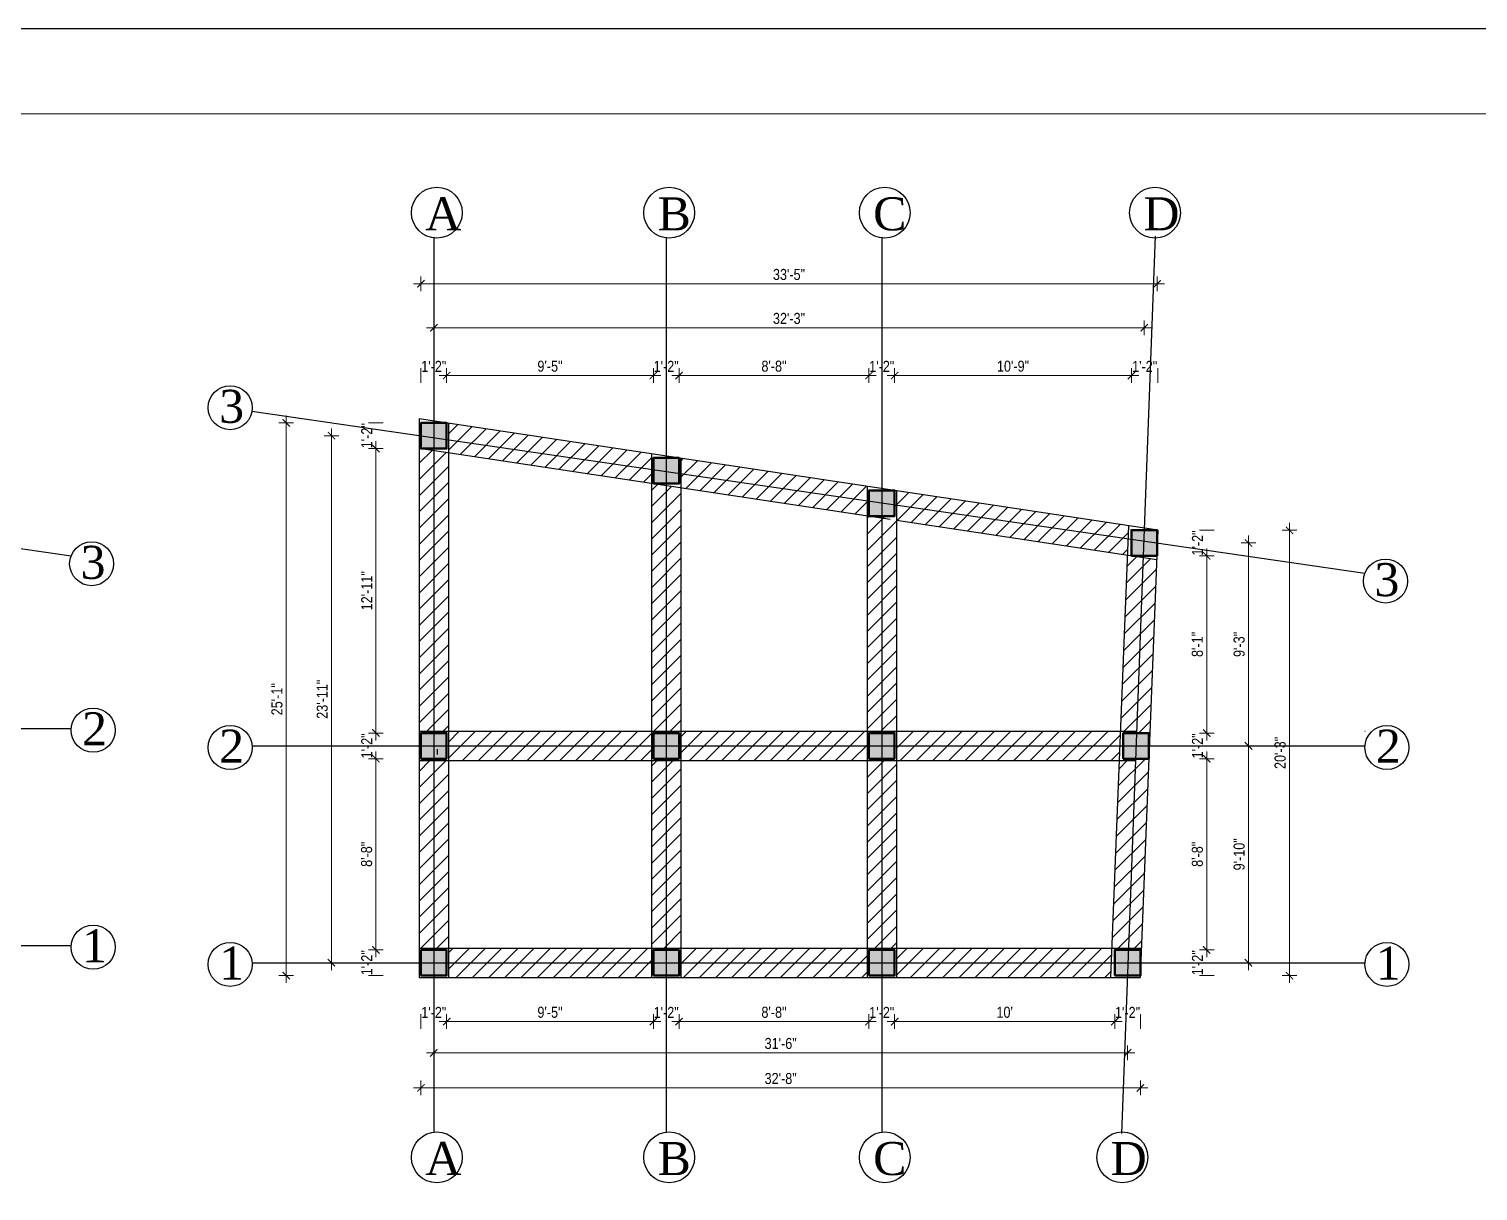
# Model space of a CAD drawing. Header units: inches. Extents: x -10117506 to -5032697, y -6529230 to -3254494.
# Drawn here: x -5041607 to -5040817, y -3260430 to -3259797 of the extents above; entities that cross this region are included whole.
import ezdxf

# ---------------------------------------------------------------- set-up
doc = ezdxf.new("R2010")
doc.units = ezdxf.units.IN
doc.header["$LTSCALE"] = 2
doc.header["$MEASUREMENT"] = 0
doc.header["$PDMODE"] = 34
doc.layers.get('0').update_dxf_attribs({"linetype": 'CONTINUOUS'})
doc.layers.get('DEFPOINTS').update_dxf_attribs({"color": 141, "linetype": 'CONTINUOUS'})
for name, color, linetype, lineweight in [('C-COLUMN', 1, 'CONTINUOUS', 50), ('DIM 1-100', 4, 'CONTINUOUS', 13), ('ELE1', 3, 'CONTINUOUS', 9), ('Toilet', 7, 'CONTINUOUS', 25)]:
    doc.layers.add(name, color=color, linetype=linetype, lineweight=lineweight)
doc.layers.add('WAll', color=20, linetype='CONTINUOUS')
doc.styles.add('ordinary', font='times.ttf')
doc.styles.get("Standard").update_dxf_attribs({"font": 'ARIALN.TTF'})
doc.dimstyles.new('1 by 96', dxfattribs={"dimtxt": 6, "dimasz": 4, "dimexe": 4, "dimexo": 4, "dimgap": 2, "dimtad": 1, "dimdec": 0, "dimzin": 0, "dimdsep": 46, "dimlunit": 4, "dimtxsty": 'Standard', "dimblk": 'ARCHTICK', "dimcen": 0, "dimdle": 4, "dimadec": 0, "dimazin": 0, "dimtfac": 1, "dimtdec": 0, "dimtix": 1, "dimtofl": 0, "dimtmove": 1, "dimatfit": 3, "dimldrblk": 'ARCHTICK', "dimfxl": 4, "dimfxlon": 1, "dimtolj": 1, "dimtzin": 0, "dimlwd": -1, "dimlwe": -1, "dimarcsym": 0})
pattern_1 = [(45, (-5189855.415, -3242819.744), (-4.41941738, 4.41941738), [])]

# ---------------------------------------------------------------- blocks, each defined once
blk = doc.blocks.new('*D519')
at = {"layer": 'DEFPOINTS', "color": 0, "transparency": 16777216}
for p in [(-5041404.53, -3260011.58), (-5041417.71, -3260025.58), (-5041404.53, -3260025.58)]:
    blk.add_point(p, dxfattribs=at)
at = {"layer": 'DIM 1-100', "color": 0, "transparency": 16777216}
for p, q in [((-5041413.71, -3260011.58), (-5041421.71, -3260011.58)), ((-5041413.71, -3260025.58), (-5041421.71, -3260025.58))]:
    blk.add_line(p, q, dxfattribs=at)
at = {"layer": 'DIM 1-100', "color": 0, "transparency": 16777216, "insert": (-5041422.72, -3260018.58), "char_height": 6, "attachment_point": 5, "rotation": 90}
blk.add_mtext('\\A1;1\'-2"', dxfattribs=at)
blk = doc.blocks.new('_ArchTick')
at = {"color": 0, "linetype": 'ByBlock', "const_width": 0.15}
blk.add_lwpolyline([(-0.5, -0.5), (0.5, 0.5)], dxfattribs=at)
blk = doc.blocks.new('*D520')
at = {"layer": 'DEFPOINTS', "color": 0, "transparency": 16777216}
for p in [(-5041404.53, -3260025.58), (-5041417.71, -3260180.65), (-5041404.53, -3260180.65)]:
    blk.add_point(p, dxfattribs=at)
at = {"layer": 'DIM 1-100', "color": 0, "transparency": 16777216}
for p, q in [((-5041417.71, -3260021.58), (-5041417.71, -3260184.65)), ((-5041413.71, -3260025.58), (-5041421.71, -3260025.58)), ((-5041413.71, -3260180.65), (-5041421.71, -3260180.65))]:
    blk.add_line(p, q, dxfattribs=at)
at = {"layer": 'DIM 1-100', "color": 0, "transparency": 16777216, "xscale": 4, "yscale": 4, "zscale": 4}
for p, rotation in [((-5041417.71, -3260025.58), 90), ((-5041417.71, -3260180.65), 270)]:
    blk.add_blockref('_ArchTick', p, dxfattribs=dict(at, rotation=rotation))
at = {"layer": 'DIM 1-100', "color": 0, "transparency": 16777216, "insert": (-5041422.72, -3260103.11), "char_height": 6, "attachment_point": 5, "rotation": 90}
blk.add_mtext('\\A1;12\'-11"', dxfattribs=at)
blk = doc.blocks.new('*D521')
at = {"layer": 'DEFPOINTS', "color": 0, "transparency": 16777216}
for p in [(-5041404.53, -3260180.65), (-5041417.71, -3260194.65), (-5041404.53, -3260194.65)]:
    blk.add_point(p, dxfattribs=at)
at = {"layer": 'DIM 1-100', "color": 0, "transparency": 16777216}
for p, q in [((-5041413.71, -3260180.65), (-5041421.71, -3260180.65)), ((-5041413.71, -3260194.65), (-5041421.71, -3260194.65))]:
    blk.add_line(p, q, dxfattribs=at)
at = {"layer": 'DIM 1-100', "color": 0, "transparency": 16777216, "insert": (-5041422.72, -3260187.65), "char_height": 6, "attachment_point": 5, "rotation": 90}
blk.add_mtext('\\A1;1\'-2"', dxfattribs=at)
blk = doc.blocks.new('*D522')
at = {"layer": 'DEFPOINTS', "color": 0, "transparency": 16777216}
for p in [(-5041404.53, -3260194.65), (-5041417.71, -3260298.88), (-5041404.53, -3260298.88)]:
    blk.add_point(p, dxfattribs=at)
at = {"layer": 'DIM 1-100', "color": 0, "transparency": 16777216}
for p, q in [((-5041413.71, -3260194.65), (-5041421.71, -3260194.65)), ((-5041417.71, -3260190.65), (-5041417.71, -3260302.88)), ((-5041413.71, -3260298.88), (-5041421.71, -3260298.88))]:
    blk.add_line(p, q, dxfattribs=at)
at = {"layer": 'DIM 1-100', "color": 0, "transparency": 16777216, "xscale": 4, "yscale": 4, "zscale": 4}
for p, rotation in [((-5041417.71, -3260194.65), 90), ((-5041417.71, -3260298.88), 270)]:
    blk.add_blockref('_ArchTick', p, dxfattribs=dict(at, rotation=rotation))
at = {"layer": 'DIM 1-100', "color": 0, "transparency": 16777216, "insert": (-5041422.77, -3260246.76), "char_height": 6, "attachment_point": 5, "rotation": 90}
blk.add_mtext('\\A1;8\'-8"', dxfattribs=at)
blk = doc.blocks.new('*D523')
at = {"layer": 'DEFPOINTS', "color": 0, "transparency": 16777216}
for p in [(-5041404.53, -3260298.88), (-5041417.71, -3260312.88), (-5041404.53, -3260312.88)]:
    blk.add_point(p, dxfattribs=at)
at = {"layer": 'DIM 1-100', "color": 0, "transparency": 16777216}
for p, q in [((-5041413.71, -3260298.88), (-5041421.71, -3260298.88)), ((-5041413.71, -3260312.88), (-5041421.71, -3260312.88))]:
    blk.add_line(p, q, dxfattribs=at)
at = {"layer": 'DIM 1-100', "color": 0, "transparency": 16777216, "insert": (-5041422.72, -3260305.88), "char_height": 6, "attachment_point": 5, "rotation": 90}
blk.add_mtext('\\A1;1\'-2"', dxfattribs=at)
blk = doc.blocks.new('*D524')
at = {"layer": 'DEFPOINTS', "color": 0, "transparency": 16777216}
for p in [(-5041441.9, -3260018.58), (-5041411.52, -3260018.58), (-5041411.52, -3260305.88)]:
    blk.add_point(p, dxfattribs=at)
at = {"layer": 'DIM 1-100', "color": 0, "transparency": 16777216}
for p, q in [((-5041441.9, -3260309.88), (-5041441.9, -3260014.58)), ((-5041437.9, -3260018.58), (-5041445.9, -3260018.58)), ((-5041437.9, -3260305.88), (-5041445.9, -3260305.88))]:
    blk.add_line(p, q, dxfattribs=at)
at = {"layer": 'DIM 1-100', "color": 0, "transparency": 16777216, "xscale": 4, "yscale": 4, "zscale": 4}
for p, rotation in [((-5041441.9, -3260018.58), 90), ((-5041441.9, -3260305.88), 270)]:
    blk.add_blockref('_ArchTick', p, dxfattribs=dict(at, rotation=rotation))
at = {"layer": 'DIM 1-100', "color": 0, "transparency": 16777216, "insert": (-5041446.96, -3260162.23), "char_height": 6, "attachment_point": 5, "rotation": 90}
blk.add_mtext('\\A1;23\'-11"', dxfattribs=at)
blk = doc.blocks.new('*D525')
at = {"layer": 'DEFPOINTS', "color": 0, "transparency": 16777216}
for p in [(-5041420.26, -3260011.58), (-5041466.58, -3260312.88), (-5041420.26, -3260312.88)]:
    blk.add_point(p, dxfattribs=at)
at = {"layer": 'DIM 1-100', "color": 0, "transparency": 16777216}
for p, q in [((-5041466.58, -3260007.58), (-5041466.58, -3260316.88)), ((-5041462.58, -3260011.58), (-5041470.58, -3260011.58)), ((-5041462.58, -3260312.88), (-5041470.58, -3260312.88))]:
    blk.add_line(p, q, dxfattribs=at)
at = {"layer": 'DIM 1-100', "color": 0, "transparency": 16777216, "xscale": 4, "yscale": 4, "zscale": 4}
for p, rotation in [((-5041466.58, -3260011.58), 90), ((-5041466.58, -3260312.88), 270)]:
    blk.add_blockref('_ArchTick', p, dxfattribs=dict(at, rotation=rotation))
at = {"layer": 'DIM 1-100', "color": 0, "transparency": 16777216, "insert": (-5041471.64, -3260162.23), "char_height": 6, "attachment_point": 5, "rotation": 90}
blk.add_mtext('\\A1;25\'-1"', dxfattribs=at)
blk = doc.blocks.new('*D698')
at = {"layer": 'DEFPOINTS', "color": 0, "transparency": 16777216}
for p in [(-5041393.17, -3260312.88), (-5041379.17, -3260312.88), (-5041379.17, -3260337.95)]:
    blk.add_point(p, dxfattribs=at)
at = {"layer": 'DIM 1-100', "color": 0, "transparency": 16777216}
for p, q in [((-5041393.17, -3260333.95), (-5041393.17, -3260341.95)), ((-5041379.17, -3260333.95), (-5041379.17, -3260341.95))]:
    blk.add_line(p, q, dxfattribs=at)
at = {"layer": 'DIM 1-100', "color": 0, "transparency": 16777216, "insert": (-5041386.17, -3260332.94), "char_height": 6, "attachment_point": 5}
blk.add_mtext('\\A1;1\'-2"', dxfattribs=at)
blk = doc.blocks.new('*D526')
at = {"layer": 'DEFPOINTS', "color": 0, "transparency": 16777216}
for p in [(-5041379.17, -3260312.88), (-5041266.52, -3260312.88), (-5041266.52, -3260337.95)]:
    blk.add_point(p, dxfattribs=at)
at = {"layer": 'DIM 1-100', "color": 0, "transparency": 16777216}
for p, q in [((-5041383.17, -3260337.95), (-5041262.52, -3260337.95)), ((-5041379.17, -3260333.95), (-5041379.17, -3260341.95)), ((-5041266.52, -3260333.95), (-5041266.52, -3260341.95))]:
    blk.add_line(p, q, dxfattribs=at)
at = {"layer": 'DIM 1-100', "color": 0, "transparency": 16777216, "xscale": 4, "yscale": 4, "zscale": 4, "rotation": 180}
blk.add_blockref('_ArchTick', (-5041379.17, -3260337.95), dxfattribs=at)
at = {"layer": 'DIM 1-100', "color": 0, "transparency": 16777216, "xscale": 4, "yscale": 4, "zscale": 4}
blk.add_blockref('_ArchTick', (-5041266.52, -3260337.95), dxfattribs=at)
at = {"layer": 'DIM 1-100', "color": 0, "transparency": 16777216, "insert": (-5041322.85, -3260332.89), "char_height": 6, "attachment_point": 5}
blk.add_mtext('\\A1;9\'-5"', dxfattribs=at)
blk = doc.blocks.new('*D699')
at = {"layer": 'DEFPOINTS', "color": 0, "transparency": 16777216}
for p in [(-5041266.52, -3260312.88), (-5041252.52, -3260312.88), (-5041252.52, -3260337.95)]:
    blk.add_point(p, dxfattribs=at)
at = {"layer": 'DIM 1-100', "color": 0, "transparency": 16777216}
for p, q in [((-5041266.52, -3260333.95), (-5041266.52, -3260341.95)), ((-5041252.52, -3260333.95), (-5041252.52, -3260341.95))]:
    blk.add_line(p, q, dxfattribs=at)
at = {"layer": 'DIM 1-100', "color": 0, "transparency": 16777216, "insert": (-5041259.52, -3260332.94), "char_height": 6, "attachment_point": 5}
blk.add_mtext('\\A1;1\'-2"', dxfattribs=at)
blk = doc.blocks.new('*D700')
at = {"layer": 'DEFPOINTS', "color": 0, "transparency": 16777216}
for p in [(-5041252.52, -3260312.88), (-5041149.02, -3260312.88), (-5041149.02, -3260337.95)]:
    blk.add_point(p, dxfattribs=at)
at = {"layer": 'DIM 1-100', "color": 0, "transparency": 16777216}
for p, q in [((-5041256.52, -3260337.95), (-5041145.02, -3260337.95)), ((-5041252.52, -3260333.95), (-5041252.52, -3260341.95)), ((-5041149.02, -3260333.95), (-5041149.02, -3260341.95))]:
    blk.add_line(p, q, dxfattribs=at)
at = {"layer": 'DIM 1-100', "color": 0, "transparency": 16777216, "xscale": 4, "yscale": 4, "zscale": 4, "rotation": 180}
blk.add_blockref('_ArchTick', (-5041252.52, -3260337.95), dxfattribs=at)
at = {"layer": 'DIM 1-100', "color": 0, "transparency": 16777216, "xscale": 4, "yscale": 4, "zscale": 4}
blk.add_blockref('_ArchTick', (-5041149.02, -3260337.95), dxfattribs=at)
at = {"layer": 'DIM 1-100', "color": 0, "transparency": 16777216, "insert": (-5041200.77, -3260332.89), "char_height": 6, "attachment_point": 5}
blk.add_mtext('\\A1;8\'-8"', dxfattribs=at)
blk = doc.blocks.new('*D701')
at = {"layer": 'DEFPOINTS', "color": 0, "transparency": 16777216}
for p in [(-5041149.02, -3260312.88), (-5041135.02, -3260312.88), (-5041135.02, -3260337.95)]:
    blk.add_point(p, dxfattribs=at)
at = {"layer": 'DIM 1-100', "color": 0, "transparency": 16777216}
for p, q in [((-5041149.02, -3260333.95), (-5041149.02, -3260341.95)), ((-5041135.02, -3260333.95), (-5041135.02, -3260341.95))]:
    blk.add_line(p, q, dxfattribs=at)
at = {"layer": 'DIM 1-100', "color": 0, "transparency": 16777216, "insert": (-5041142.02, -3260332.94), "char_height": 6, "attachment_point": 5}
blk.add_mtext('\\A1;1\'-2"', dxfattribs=at)
blk = doc.blocks.new('*D702')
at = {"layer": 'DEFPOINTS', "color": 0, "transparency": 16777216}
for p in [(-5041135.02, -3260312.88), (-5041015.07, -3260312.88), (-5041015.07, -3260337.95)]:
    blk.add_point(p, dxfattribs=at)
at = {"layer": 'DIM 1-100', "color": 0, "transparency": 16777216}
for p, q in [((-5041139.02, -3260337.95), (-5041011.07, -3260337.95)), ((-5041135.02, -3260333.95), (-5041135.02, -3260341.95)), ((-5041015.07, -3260333.95), (-5041015.07, -3260341.95))]:
    blk.add_line(p, q, dxfattribs=at)
at = {"layer": 'DIM 1-100', "color": 0, "transparency": 16777216, "xscale": 4, "yscale": 4, "zscale": 4, "rotation": 180}
blk.add_blockref('_ArchTick', (-5041135.02, -3260337.95), dxfattribs=at)
at = {"layer": 'DIM 1-100', "color": 0, "transparency": 16777216, "xscale": 4, "yscale": 4, "zscale": 4}
blk.add_blockref('_ArchTick', (-5041015.07, -3260337.95), dxfattribs=at)
at = {"layer": 'DIM 1-100', "color": 0, "transparency": 16777216, "insert": (-5041075.04, -3260332.89), "char_height": 6, "attachment_point": 5}
blk.add_mtext("\\A1;10'", dxfattribs=at)
blk = doc.blocks.new('*D703')
at = {"layer": 'DEFPOINTS', "color": 0, "transparency": 16777216}
for p in [(-5041015.07, -3260312.88), (-5041001.07, -3260312.88), (-5041001.07, -3260337.95)]:
    blk.add_point(p, dxfattribs=at)
at = {"layer": 'DIM 1-100', "color": 0, "transparency": 16777216}
for p, q in [((-5041015.07, -3260333.95), (-5041015.07, -3260341.95)), ((-5041001.07, -3260333.95), (-5041001.07, -3260341.95))]:
    blk.add_line(p, q, dxfattribs=at)
at = {"layer": 'DIM 1-100', "color": 0, "transparency": 16777216, "insert": (-5041008.07, -3260332.94), "char_height": 6, "attachment_point": 5}
blk.add_mtext('\\A1;1\'-2"', dxfattribs=at)
blk = doc.blocks.new('*D704')
at = {"layer": 'DEFPOINTS', "color": 0, "transparency": 16777216}
for p in [(-5041386.17, -3260312.88), (-5041008.07, -3260312.88), (-5041008.07, -3260354.97)]:
    blk.add_point(p, dxfattribs=at)
at = {"layer": 'DIM 1-100', "color": 0, "transparency": 16777216}
for p, q in [((-5041390.17, -3260354.97), (-5041004.07, -3260354.97)), ((-5041386.17, -3260350.97), (-5041386.17, -3260358.97)), ((-5041008.07, -3260350.97), (-5041008.07, -3260358.97))]:
    blk.add_line(p, q, dxfattribs=at)
at = {"layer": 'DIM 1-100', "color": 0, "transparency": 16777216, "xscale": 4, "yscale": 4, "zscale": 4, "rotation": 180}
blk.add_blockref('_ArchTick', (-5041386.17, -3260354.97), dxfattribs=at)
at = {"layer": 'DIM 1-100', "color": 0, "transparency": 16777216, "xscale": 4, "yscale": 4, "zscale": 4}
blk.add_blockref('_ArchTick', (-5041008.07, -3260354.97), dxfattribs=at)
at = {"layer": 'DIM 1-100', "color": 0, "transparency": 16777216, "insert": (-5041197.12, -3260349.9), "char_height": 6, "attachment_point": 5}
blk.add_mtext('\\A1;31\'-6"', dxfattribs=at)
blk = doc.blocks.new('*D705')
at = {"layer": 'DEFPOINTS', "color": 0, "transparency": 16777216}
for p in [(-5041393.17, -3260312.88), (-5041001.07, -3260312.88), (-5041393.17, -3260374.07)]:
    blk.add_point(p, dxfattribs=at)
at = {"layer": 'DIM 1-100', "color": 0, "transparency": 16777216}
for p, q in [((-5041393.17, -3260370.07), (-5041393.17, -3260378.07)), ((-5041001.07, -3260370.07), (-5041001.07, -3260378.07)), ((-5040997.07, -3260374.07), (-5041397.17, -3260374.07))]:
    blk.add_line(p, q, dxfattribs=at)
at = {"layer": 'DIM 1-100', "color": 0, "transparency": 16777216, "xscale": 4, "yscale": 4, "zscale": 4, "rotation": 180}
blk.add_blockref('_ArchTick', (-5041393.17, -3260374.07), dxfattribs=at)
at = {"layer": 'DIM 1-100', "color": 0, "transparency": 16777216, "xscale": 4, "yscale": 4, "zscale": 4}
blk.add_blockref('_ArchTick', (-5041001.07, -3260374.07), dxfattribs=at)
at = {"layer": 'DIM 1-100', "color": 0, "transparency": 16777216, "insert": (-5041197.12, -3260369.01), "char_height": 6, "attachment_point": 5}
blk.add_mtext('\\A1;32\'-8"', dxfattribs=at)
blk = doc.blocks.new('*D706')
at = {"layer": 'DEFPOINTS', "color": 0, "transparency": 16777216}
for p in [(-5040991.96, -3260070.05), (-5040992.04, -3260084.05), (-5040964.94, -3260084.05)]:
    blk.add_point(p, dxfattribs=at)
at = {"layer": 'DIM 1-100', "color": 0, "transparency": 16777216}
for p, q in [((-5040968.94, -3260070.05), (-5040960.94, -3260070.05)), ((-5040968.94, -3260084.05), (-5040960.94, -3260084.05))]:
    blk.add_line(p, q, dxfattribs=at)
at = {"layer": 'DIM 1-100', "color": 0, "transparency": 16777216, "insert": (-5040969.95, -3260077.05), "char_height": 6, "attachment_point": 5, "rotation": 90}
blk.add_mtext('\\A1;1\'-2"', dxfattribs=at)
blk = doc.blocks.new('*D602')
at = {"layer": 'DEFPOINTS', "color": 0, "transparency": 16777216}
for p in [(-5040992.04, -3260084.05), (-5040996.4, -3260180.65), (-5040964.94, -3260180.65)]:
    blk.add_point(p, dxfattribs=at)
at = {"layer": 'DIM 1-100', "color": 0, "transparency": 16777216}
for p, q in [((-5040968.94, -3260084.05), (-5040960.94, -3260084.05)), ((-5040964.94, -3260080.05), (-5040964.94, -3260184.65)), ((-5040968.94, -3260180.65), (-5040960.94, -3260180.65))]:
    blk.add_line(p, q, dxfattribs=at)
at = {"layer": 'DIM 1-100', "color": 0, "transparency": 16777216, "xscale": 4, "yscale": 4, "zscale": 4}
for p, rotation in [((-5040964.94, -3260084.05), 90), ((-5040964.94, -3260180.65), 270)]:
    blk.add_blockref('_ArchTick', p, dxfattribs=dict(at, rotation=rotation))
at = {"layer": 'DIM 1-100', "color": 0, "transparency": 16777216, "insert": (-5040970, -3260132.35), "char_height": 6, "attachment_point": 5, "rotation": 90}
blk.add_mtext('\\A1;8\'-1"', dxfattribs=at)
blk = doc.blocks.new('*D603')
at = {"layer": 'DEFPOINTS', "color": 0, "transparency": 16777216}
for p in [(-5040996.4, -3260180.65), (-5040996.4, -3260194.65), (-5040964.94, -3260194.65)]:
    blk.add_point(p, dxfattribs=at)
at = {"layer": 'DIM 1-100', "color": 0, "transparency": 16777216}
for p, q in [((-5040968.94, -3260180.65), (-5040960.94, -3260180.65)), ((-5040968.94, -3260194.65), (-5040960.94, -3260194.65))]:
    blk.add_line(p, q, dxfattribs=at)
at = {"layer": 'DIM 1-100', "color": 0, "transparency": 16777216, "insert": (-5040969.95, -3260187.65), "char_height": 6, "attachment_point": 5, "rotation": 90}
blk.add_mtext('\\A1;1\'-2"', dxfattribs=at)
blk = doc.blocks.new('*D604')
at = {"layer": 'DEFPOINTS', "color": 0, "transparency": 16777216}
for p in [(-5040996.4, -3260194.65), (-5041001.07, -3260298.88), (-5040964.94, -3260298.88)]:
    blk.add_point(p, dxfattribs=at)
at = {"layer": 'DIM 1-100', "color": 0, "transparency": 16777216}
for p, q in [((-5040968.94, -3260194.65), (-5040960.94, -3260194.65)), ((-5040964.94, -3260190.65), (-5040964.94, -3260302.88)), ((-5040968.94, -3260298.88), (-5040960.94, -3260298.88))]:
    blk.add_line(p, q, dxfattribs=at)
at = {"layer": 'DIM 1-100', "color": 0, "transparency": 16777216, "xscale": 4, "yscale": 4, "zscale": 4}
for p, rotation in [((-5040964.94, -3260194.65), 90), ((-5040964.94, -3260298.88), 270)]:
    blk.add_blockref('_ArchTick', p, dxfattribs=dict(at, rotation=rotation))
at = {"layer": 'DIM 1-100', "color": 0, "transparency": 16777216, "insert": (-5040970, -3260246.76), "char_height": 6, "attachment_point": 5, "rotation": 90}
blk.add_mtext('\\A1;8\'-8"', dxfattribs=at)
blk = doc.blocks.new('*D605')
at = {"layer": 'DEFPOINTS', "color": 0, "transparency": 16777216}
for p in [(-5041001.07, -3260298.88), (-5041001.07, -3260312.88), (-5040964.94, -3260312.88)]:
    blk.add_point(p, dxfattribs=at)
at = {"layer": 'DIM 1-100', "color": 0, "transparency": 16777216}
for p, q in [((-5040968.94, -3260298.88), (-5040960.94, -3260298.88)), ((-5040968.94, -3260312.88), (-5040960.94, -3260312.88))]:
    blk.add_line(p, q, dxfattribs=at)
at = {"layer": 'DIM 1-100', "color": 0, "transparency": 16777216, "insert": (-5040969.95, -3260305.88), "char_height": 6, "attachment_point": 5, "rotation": 90}
blk.add_mtext('\\A1;1\'-2"', dxfattribs=at)
blk = doc.blocks.new('*D606')
at = {"layer": 'DEFPOINTS', "color": 0, "transparency": 16777216}
for p in [(-5040991.96, -3260077.05), (-5040996.4, -3260187.65), (-5040942.17, -3260187.65)]:
    blk.add_point(p, dxfattribs=at)
at = {"layer": 'DIM 1-100', "color": 0, "transparency": 16777216}
for p, q in [((-5040946.17, -3260077.05), (-5040938.17, -3260077.05)), ((-5040942.17, -3260073.05), (-5040942.17, -3260191.65)), ((-5040946.17, -3260187.65), (-5040938.17, -3260187.65))]:
    blk.add_line(p, q, dxfattribs=at)
at = {"layer": 'DIM 1-100', "color": 0, "transparency": 16777216, "xscale": 4, "yscale": 4, "zscale": 4}
for p, rotation in [((-5040942.17, -3260077.05), 90), ((-5040942.17, -3260187.65), 270)]:
    blk.add_blockref('_ArchTick', p, dxfattribs=dict(at, rotation=rotation))
at = {"layer": 'DIM 1-100', "color": 0, "transparency": 16777216, "insert": (-5040947.23, -3260132.35), "char_height": 6, "attachment_point": 5, "rotation": 90}
blk.add_mtext('\\A1;9\'-3"', dxfattribs=at)
blk = doc.blocks.new('*D607')
at = {"layer": 'DEFPOINTS', "color": 0, "transparency": 16777216}
for p in [(-5040996.4, -3260187.65), (-5041001.07, -3260305.88), (-5040942.17, -3260305.88)]:
    blk.add_point(p, dxfattribs=at)
at = {"layer": 'DIM 1-100', "color": 0, "transparency": 16777216}
for p, q in [((-5040946.17, -3260187.65), (-5040938.17, -3260187.65)), ((-5040942.17, -3260183.65), (-5040942.17, -3260309.88)), ((-5040946.17, -3260305.88), (-5040938.17, -3260305.88))]:
    blk.add_line(p, q, dxfattribs=at)
at = {"layer": 'DIM 1-100', "color": 0, "transparency": 16777216, "xscale": 4, "yscale": 4, "zscale": 4}
for p, rotation in [((-5040942.17, -3260187.65), 90), ((-5040942.17, -3260305.88), 270)]:
    blk.add_blockref('_ArchTick', p, dxfattribs=dict(at, rotation=rotation))
at = {"layer": 'DIM 1-100', "color": 0, "transparency": 16777216, "insert": (-5040947.23, -3260246.76), "char_height": 6, "attachment_point": 5, "rotation": 90}
blk.add_mtext('\\A1;9\'-10"', dxfattribs=at)
blk = doc.blocks.new('*D608')
at = {"layer": 'DEFPOINTS', "color": 0, "transparency": 16777216}
for p in [(-5040991.49, -3260070.11), (-5040919.83, -3260070.11), (-5041001.07, -3260312.88)]:
    blk.add_point(p, dxfattribs=at)
at = {"layer": 'DIM 1-100', "color": 0, "transparency": 16777216}
for p, q in [((-5040923.83, -3260070.11), (-5040915.83, -3260070.11)), ((-5040919.83, -3260316.88), (-5040919.83, -3260066.11)), ((-5040923.83, -3260312.88), (-5040915.83, -3260312.88))]:
    blk.add_line(p, q, dxfattribs=at)
at = {"layer": 'DIM 1-100', "color": 0, "transparency": 16777216, "xscale": 4, "yscale": 4, "zscale": 4}
for p, rotation in [((-5040919.83, -3260070.11), 90), ((-5040919.83, -3260312.88), 270)]:
    blk.add_blockref('_ArchTick', p, dxfattribs=dict(at, rotation=rotation))
at = {"layer": 'DIM 1-100', "color": 0, "transparency": 16777216, "insert": (-5040924.89, -3260191.49), "char_height": 6, "attachment_point": 5, "rotation": 90}
blk.add_mtext('\\A1;20\'-3"', dxfattribs=at)
blk = doc.blocks.new('*D609')
at = {"layer": 'DEFPOINTS', "color": 0, "transparency": 16777216}
for p in [(-5041379.17, -3259985.79), (-5041393.17, -3260011.58), (-5041379.17, -3260011.58)]:
    blk.add_point(p, dxfattribs=at)
at = {"layer": 'DIM 1-100', "color": 0, "transparency": 16777216}
for p, q in [((-5041393.17, -3259989.79), (-5041393.17, -3259981.79)), ((-5041379.17, -3259989.79), (-5041379.17, -3259981.79))]:
    blk.add_line(p, q, dxfattribs=at)
at = {"layer": 'DIM 1-100', "color": 0, "transparency": 16777216, "insert": (-5041386.17, -3259980.78), "char_height": 6, "attachment_point": 5}
blk.add_mtext('\\A1;1\'-2"', dxfattribs=at)
blk = doc.blocks.new('*D610')
at = {"layer": 'DEFPOINTS', "color": 0, "transparency": 16777216}
for p in [(-5041266.52, -3259985.79), (-5041379.17, -3260011.58), (-5041266.52, -3260030.7)]:
    blk.add_point(p, dxfattribs=at)
at = {"layer": 'DIM 1-100', "color": 0, "transparency": 16777216}
for p, q in [((-5041379.17, -3259989.79), (-5041379.17, -3259981.79)), ((-5041266.52, -3259989.79), (-5041266.52, -3259981.79)), ((-5041383.17, -3259985.79), (-5041262.52, -3259985.79))]:
    blk.add_line(p, q, dxfattribs=at)
at = {"layer": 'DIM 1-100', "color": 0, "transparency": 16777216, "xscale": 4, "yscale": 4, "zscale": 4, "rotation": 180}
blk.add_blockref('_ArchTick', (-5041379.17, -3259985.79), dxfattribs=at)
at = {"layer": 'DIM 1-100', "color": 0, "transparency": 16777216, "xscale": 4, "yscale": 4, "zscale": 4}
blk.add_blockref('_ArchTick', (-5041266.52, -3259985.79), dxfattribs=at)
at = {"layer": 'DIM 1-100', "color": 0, "transparency": 16777216, "insert": (-5041322.85, -3259980.72), "char_height": 6, "attachment_point": 5}
blk.add_mtext('\\A1;9\'-5"', dxfattribs=at)
blk = doc.blocks.new('*D611')
at = {"layer": 'DEFPOINTS', "color": 0, "transparency": 16777216}
for p in [(-5041252.52, -3259985.79), (-5041266.52, -3260030.7), (-5041252.52, -3260030.7)]:
    blk.add_point(p, dxfattribs=at)
at = {"layer": 'DIM 1-100', "color": 0, "transparency": 16777216}
for p, q in [((-5041266.52, -3259989.79), (-5041266.52, -3259981.79)), ((-5041252.52, -3259989.79), (-5041252.52, -3259981.79))]:
    blk.add_line(p, q, dxfattribs=at)
at = {"layer": 'DIM 1-100', "color": 0, "transparency": 16777216, "insert": (-5041259.52, -3259980.78), "char_height": 6, "attachment_point": 5}
blk.add_mtext('\\A1;1\'-2"', dxfattribs=at)
blk = doc.blocks.new('*D612')
at = {"layer": 'DEFPOINTS', "color": 0, "transparency": 16777216}
for p in [(-5041149.02, -3259985.79), (-5041252.52, -3260030.7), (-5041149.02, -3260048.44)]:
    blk.add_point(p, dxfattribs=at)
at = {"layer": 'DIM 1-100', "color": 0, "transparency": 16777216}
for p, q in [((-5041252.52, -3259989.79), (-5041252.52, -3259981.79)), ((-5041149.02, -3259989.79), (-5041149.02, -3259981.79)), ((-5041256.52, -3259985.79), (-5041145.02, -3259985.79))]:
    blk.add_line(p, q, dxfattribs=at)
at = {"layer": 'DIM 1-100', "color": 0, "transparency": 16777216, "xscale": 4, "yscale": 4, "zscale": 4, "rotation": 180}
blk.add_blockref('_ArchTick', (-5041252.52, -3259985.79), dxfattribs=at)
at = {"layer": 'DIM 1-100', "color": 0, "transparency": 16777216, "xscale": 4, "yscale": 4, "zscale": 4}
blk.add_blockref('_ArchTick', (-5041149.02, -3259985.79), dxfattribs=at)
at = {"layer": 'DIM 1-100', "color": 0, "transparency": 16777216, "insert": (-5041200.77, -3259980.72), "char_height": 6, "attachment_point": 5}
blk.add_mtext('\\A1;8\'-8"', dxfattribs=at)
blk = doc.blocks.new('*D613')
at = {"layer": 'DEFPOINTS', "color": 0, "transparency": 16777216}
for p in [(-5041135.02, -3259985.79), (-5041149.02, -3260048.44), (-5041135.02, -3260048.44)]:
    blk.add_point(p, dxfattribs=at)
at = {"layer": 'DIM 1-100', "color": 0, "transparency": 16777216}
for p, q in [((-5041149.02, -3259989.79), (-5041149.02, -3259981.79)), ((-5041135.02, -3259989.79), (-5041135.02, -3259981.79))]:
    blk.add_line(p, q, dxfattribs=at)
at = {"layer": 'DIM 1-100', "color": 0, "transparency": 16777216, "insert": (-5041142.02, -3259980.78), "char_height": 6, "attachment_point": 5}
blk.add_mtext('\\A1;1\'-2"', dxfattribs=at)
blk = doc.blocks.new('*D614')
at = {"layer": 'DEFPOINTS', "color": 0, "transparency": 16777216}
for p in [(-5041005.96, -3259985.79), (-5041135.02, -3260048.44), (-5041005.96, -3260070.05)]:
    blk.add_point(p, dxfattribs=at)
at = {"layer": 'DIM 1-100', "color": 0, "transparency": 16777216}
for p, q in [((-5041135.02, -3259989.79), (-5041135.02, -3259981.79)), ((-5041005.96, -3259989.79), (-5041005.96, -3259981.79)), ((-5041139.02, -3259985.79), (-5041001.96, -3259985.79))]:
    blk.add_line(p, q, dxfattribs=at)
at = {"layer": 'DIM 1-100', "color": 0, "transparency": 16777216, "xscale": 4, "yscale": 4, "zscale": 4, "rotation": 180}
blk.add_blockref('_ArchTick', (-5041135.02, -3259985.79), dxfattribs=at)
at = {"layer": 'DIM 1-100', "color": 0, "transparency": 16777216, "xscale": 4, "yscale": 4, "zscale": 4}
blk.add_blockref('_ArchTick', (-5041005.96, -3259985.79), dxfattribs=at)
at = {"layer": 'DIM 1-100', "color": 0, "transparency": 16777216, "insert": (-5041070.49, -3259980.72), "char_height": 6, "attachment_point": 5}
blk.add_mtext('\\A1;10\'-9"', dxfattribs=at)
blk = doc.blocks.new('*D615')
at = {"layer": 'DEFPOINTS', "color": 0, "transparency": 16777216}
for p in [(-5040991.49, -3259985.79), (-5041005.96, -3260070.05), (-5040991.49, -3260070.11)]:
    blk.add_point(p, dxfattribs=at)
at = {"layer": 'DIM 1-100', "color": 0, "transparency": 16777216}
for p, q in [((-5041005.96, -3259989.79), (-5041005.96, -3259981.79)), ((-5040991.49, -3259989.79), (-5040991.49, -3259981.79))]:
    blk.add_line(p, q, dxfattribs=at)
at = {"layer": 'DIM 1-100', "color": 0, "transparency": 16777216, "insert": (-5040998.73, -3259980.78), "char_height": 6, "attachment_point": 5}
blk.add_mtext('\\A1;1\'-2"', dxfattribs=at)
blk = doc.blocks.new('*D616')
at = {"layer": 'DEFPOINTS', "color": 0, "transparency": 16777216}
for p in [(-5040998.96, -3259959.76), (-5041386.17, -3260011.58), (-5040998.96, -3260070.05)]:
    blk.add_point(p, dxfattribs=at)
at = {"layer": 'DIM 1-100', "color": 0, "transparency": 16777216}
for p, q in [((-5041390.17, -3259959.76), (-5040994.96, -3259959.76)), ((-5041386.17, -3259963.76), (-5041386.17, -3259955.76)), ((-5040998.96, -3259963.76), (-5040998.96, -3259955.76))]:
    blk.add_line(p, q, dxfattribs=at)
at = {"layer": 'DIM 1-100', "color": 0, "transparency": 16777216, "xscale": 4, "yscale": 4, "zscale": 4, "rotation": 180}
blk.add_blockref('_ArchTick', (-5041386.17, -3259959.76), dxfattribs=at)
at = {"layer": 'DIM 1-100', "color": 0, "transparency": 16777216, "xscale": 4, "yscale": 4, "zscale": 4}
blk.add_blockref('_ArchTick', (-5040998.96, -3259959.76), dxfattribs=at)
at = {"layer": 'DIM 1-100', "color": 0, "transparency": 16777216, "insert": (-5041192.57, -3259954.69), "char_height": 6, "attachment_point": 5}
blk.add_mtext('\\A1;32\'-3"', dxfattribs=at)
blk = doc.blocks.new('*D617')
at = {"layer": 'DEFPOINTS', "color": 0, "transparency": 16777216}
for p in [(-5040991.96, -3259935.79), (-5041393.17, -3260011.58), (-5040991.96, -3260070.05)]:
    blk.add_point(p, dxfattribs=at)
at = {"layer": 'DIM 1-100', "color": 0, "transparency": 16777216}
for p, q in [((-5041397.17, -3259935.79), (-5040987.96, -3259935.79)), ((-5041393.17, -3259939.79), (-5041393.17, -3259931.79)), ((-5040991.96, -3259939.79), (-5040991.96, -3259931.79))]:
    blk.add_line(p, q, dxfattribs=at)
at = {"layer": 'DIM 1-100', "color": 0, "transparency": 16777216, "xscale": 4, "yscale": 4, "zscale": 4, "rotation": 180}
blk.add_blockref('_ArchTick', (-5041393.17, -3259935.79), dxfattribs=at)
at = {"layer": 'DIM 1-100', "color": 0, "transparency": 16777216, "xscale": 4, "yscale": 4, "zscale": 4}
blk.add_blockref('_ArchTick', (-5040991.96, -3259935.79), dxfattribs=at)
at = {"layer": 'DIM 1-100', "color": 0, "transparency": 16777216, "insert": (-5041192.57, -3259930.73), "char_height": 6, "attachment_point": 5}
blk.add_mtext('\\A1;33\'-5"', dxfattribs=at)

msp = doc.modelspace()

# ---------------------------------------------------------------- hatches: boundary and pattern name
h = msp.add_hatch()
h.set_pattern_fill('ANSI31', color=256, scale=50, style=0)
h.set_pattern_definition(pattern_1)
h.paths.add_polyline_path([(-5041378.17, -3260011.73), (-5041378.17, -3260020.76), (-5041267.52, -3260036.89), (-5041267.52, -3260028.43)])
h.paths.add_polyline_path([(-5041378.17, -3260020.76), (-5041378.17, -3260027.91), (-5041267.52, -3260044.62), (-5041267.52, -3260036.89)])
h.paths.add_polyline_path([(-5041251.52, -3260030.85), (-5041251.52, -3260039.22), (-5041150.02, -3260054.01), (-5041150.02, -3260046.18)])
h.paths.add_polyline_path([(-5041251.52, -3260039.22), (-5041251.52, -3260047.03), (-5041150.02, -3260062.36), (-5041150.02, -3260054.01)])
h.paths.add_polyline_path([(-5041080.48, -3260056.67), (-5041134.02, -3260048.59), (-5041134.02, -3260056.34), (-5041007.69, -3260074.76), (-5041007.41, -3260067.71)])
h.paths.add_polyline_path([(-5041134.02, -3260056.34), (-5041134.02, -3260064.77), (-5041008.04, -3260083.79), (-5041007.69, -3260074.76)])
h.paths.add_polyline_path([(-5041267.52, -3260179.65), (-5041378.17, -3260179.65), (-5041378.17, -3260187.65), (-5041267.52, -3260187.65)])
h.paths.add_polyline_path([(-5041267.52, -3260187.65), (-5041378.17, -3260187.65), (-5041378.17, -3260195.65), (-5041267.52, -3260195.65)])
h.paths.add_polyline_path([(-5041150.02, -3260179.65), (-5041251.52, -3260179.65), (-5041251.52, -3260187.65), (-5041150.02, -3260187.65)])
h.paths.add_polyline_path([(-5041150.02, -3260187.65), (-5041251.52, -3260187.65), (-5041251.52, -3260195.65), (-5041150.02, -3260195.65)])
h.paths.add_polyline_path([(-5041011.82, -3260179.65), (-5041134.02, -3260179.65), (-5041134.02, -3260187.65), (-5041012.14, -3260187.65)])
h.paths.add_polyline_path([(-5041012.14, -3260187.65), (-5041134.02, -3260187.65), (-5041134.02, -3260195.65), (-5041012.45, -3260195.65)])
h.paths.add_polyline_path([(-5041267.52, -3260297.88), (-5041378.17, -3260297.88), (-5041378.17, -3260305.88), (-5041267.52, -3260305.88)])
h.paths.add_polyline_path([(-5041267.52, -3260305.88), (-5041378.17, -3260305.88), (-5041378.17, -3260313.88), (-5041267.52, -3260313.88)])
h.paths.add_polyline_path([(-5041150.02, -3260297.88), (-5041251.52, -3260297.88), (-5041251.52, -3260305.88), (-5041150.02, -3260305.88)])
h.paths.add_polyline_path([(-5041150.02, -3260305.88), (-5041251.52, -3260305.88), (-5041251.52, -3260313.88), (-5041150.02, -3260313.88)])
h.paths.add_polyline_path([(-5041016.49, -3260297.88), (-5041134.02, -3260297.88), (-5041134.02, -3260305.88), (-5041016.8, -3260305.88)])
h.paths.add_polyline_path([(-5041016.8, -3260305.88), (-5041134.02, -3260305.88), (-5041134.02, -3260313.88), (-5041017.12, -3260313.88)])
h.paths.add_polyline_path([(-5041386.17, -3260026.7), (-5041394.17, -3260025.49), (-5041394.17, -3260179.65), (-5041386.17, -3260179.65)])
h.paths.add_polyline_path([(-5041378.17, -3260027.91), (-5041386.17, -3260026.7), (-5041386.17, -3260179.65), (-5041378.17, -3260179.65)])
h.paths.add_polyline_path([(-5041378.17, -3260195.65), (-5041386.17, -3260195.65), (-5041386.17, -3260297.88), (-5041378.17, -3260297.88)])
h.paths.add_polyline_path([(-5041386.17, -3260195.65), (-5041394.17, -3260195.65), (-5041394.17, -3260297.88), (-5041386.17, -3260297.88)])
h.paths.add_polyline_path([(-5041259.52, -3260045.82), (-5041267.52, -3260044.62), (-5041267.52, -3260179.65), (-5041259.52, -3260179.65)])
h.paths.add_polyline_path([(-5041251.52, -3260047.03), (-5041259.52, -3260045.82), (-5041259.52, -3260179.65), (-5041251.52, -3260179.65)])
h.paths.add_polyline_path([(-5041259.52, -3260195.65), (-5041267.52, -3260195.65), (-5041267.52, -3260297.88), (-5041259.52, -3260297.88)])
h.paths.add_polyline_path([(-5041251.52, -3260195.65), (-5041259.52, -3260195.65), (-5041259.52, -3260297.88), (-5041251.52, -3260297.88)])
h.paths.add_polyline_path([(-5041142.02, -3260195.65), (-5041150.02, -3260195.65), (-5041150.02, -3260297.88), (-5041142.02, -3260297.88)])
h.paths.add_polyline_path([(-5041134.02, -3260195.65), (-5041142.02, -3260195.65), (-5041142.02, -3260297.88), (-5041134.02, -3260297.88)])
h.paths.add_polyline_path([(-5041142.02, -3260063.56), (-5041150.02, -3260062.36), (-5041150.02, -3260179.65), (-5041142.02, -3260179.65)])
h.paths.add_polyline_path([(-5041134.02, -3260056.34), (-5041135.02, -3260056.2), (-5041135.02, -3260062.44), (-5041142.02, -3260062.44), (-5041142.02, -3260179.65), (-5041134.02, -3260179.65)])
h = msp.add_hatch()
h.set_pattern_fill('ANSI31', color=256, scale=50, style=0)
h.set_pattern_definition(pattern_1)
h.paths.add_polyline_path([(-5041011.82, -3260179.65), (-5041003.07, -3260179.65), (-5040999.53, -3260085.08), (-5041008.04, -3260083.79)])
h.paths.add_polyline_path([(-5040992.13, -3260086.2), (-5040999.53, -3260085.08), (-5041003.11, -3260180.65), (-5040996.4, -3260180.65), (-5040996.4, -3260187.65), (-5040996.13, -3260187.65)])
h.paths.add_polyline_path([(-5041003.67, -3260195.65), (-5041012.45, -3260195.65), (-5041016.49, -3260297.88), (-5041007.5, -3260297.88)])
h.paths.add_polyline_path([(-5040996.4, -3260194.65), (-5041003.63, -3260194.65), (-5041007.5, -3260297.88), (-5041000.47, -3260297.88)])
at = {"layer": 'C-COLUMN'}
h = msp.add_hatch(color=256, dxfattribs=at)
h.dxf.hatch_style = 1
h.paths.add_polyline_path([(-5041379.17, -3260011.58), (-5041393.17, -3260011.58), (-5041393.17, -3260025.58), (-5041379.17, -3260025.58)])
h = msp.add_hatch(color=256, dxfattribs=at)
h.dxf.hatch_style = 1
h.paths.add_polyline_path([(-5041252.52, -3260030.7), (-5041266.52, -3260030.7), (-5041266.52, -3260044.7), (-5041252.52, -3260044.7)])
h = msp.add_hatch(color=256, dxfattribs=at)
h.dxf.hatch_style = 1
h.paths.add_polyline_path([(-5041135.02, -3260048.44), (-5041149.02, -3260048.44), (-5041149.02, -3260062.44), (-5041135.02, -3260062.44)])
h = msp.add_hatch(color=256, dxfattribs=at)
h.dxf.hatch_style = 1
h.paths.add_polyline_path([(-5040991.96, -3260070.05), (-5041005.96, -3260070.05), (-5041005.96, -3260084.05), (-5040991.96, -3260084.05)])
h = msp.add_hatch(color=256, dxfattribs=at)
h.dxf.hatch_style = 1
h.paths.add_polyline_path([(-5041379.17, -3260180.65), (-5041393.17, -3260180.65), (-5041393.17, -3260194.65), (-5041379.17, -3260194.65)])
h = msp.add_hatch(color=256, dxfattribs=at)
h.dxf.hatch_style = 1
h.paths.add_polyline_path([(-5041252.52, -3260180.65), (-5041266.52, -3260180.65), (-5041266.52, -3260194.65), (-5041252.52, -3260194.65)])
h = msp.add_hatch(color=256, dxfattribs=at)
h.dxf.hatch_style = 1
h.paths.add_polyline_path([(-5041135.02, -3260180.65), (-5041149.02, -3260180.65), (-5041149.02, -3260194.65), (-5041135.02, -3260194.65)])
h = msp.add_hatch(color=256, dxfattribs=at)
h.dxf.hatch_style = 1
h.paths.add_polyline_path([(-5040996.4, -3260180.65), (-5041010.4, -3260180.65), (-5041010.4, -3260194.65), (-5040996.4, -3260194.65)])
h = msp.add_hatch(color=256, dxfattribs=at)
h.dxf.hatch_style = 1
h.paths.add_polyline_path([(-5041379.17, -3260298.88), (-5041393.17, -3260298.88), (-5041393.17, -3260312.88), (-5041379.17, -3260312.88)])
h = msp.add_hatch(color=256, dxfattribs=at)
h.dxf.hatch_style = 1
h.paths.add_polyline_path([(-5041252.52, -3260298.88), (-5041266.52, -3260298.88), (-5041266.52, -3260312.88), (-5041252.52, -3260312.88)])
h = msp.add_hatch(color=256, dxfattribs=at)
h.dxf.hatch_style = 1
h.paths.add_polyline_path([(-5041135.02, -3260298.88), (-5041149.02, -3260298.88), (-5041149.02, -3260312.88), (-5041135.02, -3260312.88)])
h = msp.add_hatch(color=256, dxfattribs=at)
h.dxf.hatch_style = 1
h.paths.add_polyline_path([(-5041001.07, -3260298.88), (-5041015.07, -3260298.88), (-5041015.07, -3260312.88), (-5041001.07, -3260312.88)])

# ---------------------------------------------------------------- linework, layer by layer
for p, q in [((-5041386.17, -3259910.33), (-5041386.17, -3260397.96)), ((-5041259.52, -3259910.33), (-5041259.52, -3260397.96)), ((-5041142.02, -3259910.33), (-5041142.02, -3260397.96)), ((-5040992.95, -3259909.73), (-5041011.29, -3260399)), ((-5041394.17, -3260009.31), (-5041394.17, -3260313.88)), ((-5041378.17, -3260011.73), (-5041378.17, -3260313.88)), ((-5041267.52, -3260028.43), (-5041267.52, -3260313.88)), ((-5041251.52, -3260030.85), (-5041251.52, -3260313.88)), ((-5041150.02, -3260046.18), (-5041150.02, -3260313.88)), ((-5041134.02, -3260048.59), (-5041134.02, -3260313.88))]:
    msp.add_line(p, q)
for points in [[(-5041393.17, -3260025.58), (-5041379.17, -3260025.58), (-5041379.17, -3260011.58), (-5041393.17, -3260011.58)], [(-5041266.52, -3260044.7), (-5041252.52, -3260044.7), (-5041252.52, -3260030.7), (-5041266.52, -3260030.7)], [(-5041149.02, -3260062.44), (-5041135.02, -3260062.44), (-5041135.02, -3260048.44), (-5041149.02, -3260048.44)], [(-5041005.96, -3260084.05), (-5040991.96, -3260084.05), (-5040991.96, -3260070.05), (-5041005.96, -3260070.05)], [(-5041393.17, -3260194.65), (-5041379.17, -3260194.65), (-5041379.17, -3260180.65), (-5041393.17, -3260180.65)], [(-5041266.52, -3260194.65), (-5041252.52, -3260194.65), (-5041252.52, -3260180.65), (-5041266.52, -3260180.65)], [(-5041149.02, -3260194.65), (-5041135.02, -3260194.65), (-5041135.02, -3260180.65), (-5041149.02, -3260180.65)], [(-5041010.4, -3260194.65), (-5040996.4, -3260194.65), (-5040996.4, -3260180.65), (-5041010.4, -3260180.65)], [(-5041393.17, -3260312.88), (-5041379.17, -3260312.88), (-5041379.17, -3260298.88), (-5041393.17, -3260298.88)], [(-5041266.52, -3260312.88), (-5041252.52, -3260312.88), (-5041252.52, -3260298.88), (-5041266.52, -3260298.88)], [(-5041149.02, -3260312.88), (-5041135.02, -3260312.88), (-5041135.02, -3260298.88), (-5041149.02, -3260298.88)], [(-5041015.07, -3260312.88), (-5041001.07, -3260312.88), (-5041001.07, -3260298.88), (-5041015.07, -3260298.88)]]:
    msp.add_lwpolyline(points, close=True, dxfattribs=at)
at = {"layer": 'DEFPOINTS'}
msp.add_lwpolyline([(-5039797.87, -3259796.88), (-5042975.47, -3259796.88), (-5042975.47, -3262044.85), (-5039797.87, -3262044.85)], close=True, dxfattribs=at)
at = {"layer": 'ELE1'}
msp.add_lwpolyline([(-5042929.15, -3259843.2), (-5039844.19, -3259843.2), (-5039844.19, -3261998.53), (-5042929.15, -3261998.53)], close=True, dxfattribs=at)
msp.add_lwpolyline([(-5042929.15, -3259843.2), (-5039844.19, -3259843.2), (-5039844.19, -3261998.53), (-5042929.15, -3261998.53)], close=True, dxfattribs=at)
at = {"layer": 'Toilet'}
for p, q in [((-5042190.44, -3259995.72), (-5041583.87, -3260084.12)), ((-5041485.28, -3260005.15), (-5040878.71, -3260093.55)), ((-5041017.12, -3260313.88), (-5041007.41, -3260067.71)), ((-5040991.49, -3260070.11), (-5041001.11, -3260313.88)), ((-5042190.33, -3260178.21), (-5041583.71, -3260178.21)), ((-5041394.17, -3260179.65), (-5041003.07, -3260179.65)), ((-5040878.72, -3260179.65), (-5040878.55, -3260179.65)), ((-5041485.17, -3260187.65), (-5040878.55, -3260187.65)), ((-5041394.17, -3260195.65), (-5041003.67, -3260195.65)), ((-5042190.33, -3260296.44), (-5041583.71, -3260296.44)), ((-5041394.17, -3260297.88), (-5041000.47, -3260297.88)), ((-5041001.07, -3260312.88), (-5041000.47, -3260297.88)), ((-5041485.17, -3260305.88), (-5040878.55, -3260305.88)), ((-5041394.17, -3260313.88), (-5041001.11, -3260313.88))]:
    msp.add_line(p, q, dxfattribs=at)
for centre, radius in [((-5041384.53, -3259897.03), 13.84), ((-5041257.88, -3259897.03), 13.84), ((-5041140.38, -3259897.03), 13.84), ((-5040993.09, -3259897.03), 13.84), ((-5041497.14, -3260003.32), 12), ((-5041572.65, -3260088.36), 12), ((-5040867.49, -3260097.8), 12), ((-5041571.85, -3260179.12), 12), ((-5041497.14, -3260188.55), 12), ((-5040866.69, -3260188.55), 12), ((-5041571.85, -3260297.35), 12), ((-5041497.14, -3260306.78), 12), ((-5040866.69, -3260306.78), 12), ((-5041384.53, -3260411.96), 13.84), ((-5041257.88, -3260411.96), 13.84), ((-5041140.38, -3260411.96), 13.84), ((-5041010.93, -3260411.96), 13.84)]:
    msp.add_circle(centre, radius, dxfattribs=at)
at = {"layer": 'WAll'}
for p, q in [((-5041135.02, -3260048.44), (-5041394.17, -3260009.31)), ((-5041135.02, -3260048.44), (-5041394.17, -3260009.31)), ((-5041137.41, -3260064.26), (-5041394.17, -3260025.49)), ((-5041080.48, -3260056.67), (-5041135.02, -3260048.44)), ((-5040991.49, -3260070.11), (-5041080.48, -3260056.67)), ((-5040991.49, -3260070.11), (-5041080.48, -3260056.67)), ((-5040992.13, -3260086.2), (-5041134.02, -3260064.77)), ((-5041384.17, -3260192.4), (-5041384.17, -3260189.4)), ((-5041262.02, -3260194.65), (-5041257.02, -3260194.65))]:
    msp.add_line(p, q, dxfattribs=at)
msp.add_lwpolyline([(-5041135.02, -3260048.44), (-5041394.17, -3260009.31)], dxfattribs=at)

# ---------------------------------------------------------------- texts
at = {"layer": 'Toilet', "char_height": 18, "width": 45.2776, "attachment_point": 1, "style": 'ordinary'}
for s, insert in [('A', (-5041390.85, -3259888.63)), ('B', (-5041264.2, -3259888.63)), ('C', (-5041146.7, -3259888.63)), ('D', (-5040999.41, -3259888.63)), ('3', (-5041503.17, -3259993.56)), ('3', (-5041578.68, -3260078.6)), ('3', (-5040873.52, -3260088.03)), ('2', (-5041577.88, -3260169.35)), ('2', (-5041503.17, -3260178.79)), ('2', (-5040872.72, -3260178.79)), ('1', (-5041577.88, -3260287.58)), ('1', (-5041503.17, -3260297.02)), ('1', (-5040872.72, -3260297.02)), ('A', (-5041390.85, -3260403.57)), ('C', (-5041146.7, -3260403.57)), ('B', (-5041264.2, -3260403.57)), ('D', (-5041017.25, -3260403.57))]:
    msp.add_mtext(s, dxfattribs=dict(at, insert=insert))

# ---------------------------------------------------------------- dimensions: what is measured, and where the dimension line sits
at = {"layer": 'DIM 1-100'}
for base, p1, p2, picture, middle in [((-5040991.96, -3259935.79), (-5041393.17, -3260011.58), (-5040991.96, -3260070.05), '*D617', (-5041192.57, -3259930.73)), ((-5040998.96, -3259959.76), (-5041386.17, -3260011.58), (-5040998.96, -3260070.05), '*D616', (-5041192.57, -3259954.69)), ((-5041379.17, -3259985.79), (-5041393.17, -3260011.58), (-5041379.17, -3260011.58), '*D609', (-5041386.17, -3259980.78)), ((-5041266.52, -3259985.79), (-5041379.17, -3260011.58), (-5041266.52, -3260030.7), '*D610', (-5041322.85, -3259980.72)), ((-5041252.52, -3259985.79), (-5041266.52, -3260030.7), (-5041252.52, -3260030.7), '*D611', (-5041259.52, -3259980.78)), ((-5041149.02259452, -3259985.78809567), (-5041252.52259452, -3260030.69966999), (-5041149.02259452, -3260048.44023449), '*D612', (-5041200.77259452, -3259980.72465774)), ((-5041135.02, -3259985.79), (-5041149.02, -3260048.44), (-5041135.02, -3260048.44), '*D613', (-5041142.02, -3259980.78)), ((-5041005.96, -3259985.79), (-5041135.02, -3260048.44), (-5041005.96, -3260070.05), '*D614', (-5041070.49, -3259980.72)), ((-5040991.49, -3259985.79), (-5041005.96, -3260070.05), (-5040991.49, -3260070.11), '*D615', (-5040998.73, -3259980.78)), ((-5041393.17, -3260374.07), (-5041001.07, -3260312.88), (-5041393.17, -3260312.88), '*D705', (-5041197.12, -3260369.01)), ((-5041379.17, -3260337.95), (-5041393.17, -3260312.88), (-5041379.17, -3260312.88), '*D698', (-5041386.17, -3260332.94)), ((-5041008.07, -3260354.97), (-5041386.17, -3260312.88), (-5041008.07, -3260312.88), '*D704', (-5041197.12, -3260349.9)), ((-5041266.52, -3260337.95), (-5041379.17, -3260312.88), (-5041266.52, -3260312.88), '*D526', (-5041322.85, -3260332.89)), ((-5041252.52, -3260337.95), (-5041266.52, -3260312.88), (-5041252.52, -3260312.88), '*D699', (-5041259.52, -3260332.94)), ((-5041149.02259452, -3260337.95000864), (-5041252.52259452, -3260312.8756845), (-5041149.02259452, -3260312.8756845), '*D700', (-5041200.77259452, -3260332.88657071)), ((-5041135.02, -3260337.95), (-5041149.02, -3260312.88), (-5041135.02, -3260312.88), '*D701', (-5041142.02, -3260332.94)), ((-5041015.07, -3260337.95), (-5041135.02, -3260312.88), (-5041015.07, -3260312.88), '*D702', (-5041075.04, -3260332.89)), ((-5041001.07, -3260337.95), (-5041015.07, -3260312.88), (-5041001.07, -3260312.88), '*D703', (-5041008.07, -3260332.94))]:
    dim = msp.add_linear_dim(base=base, p1=p1, p2=p2, dimstyle='1 by 96', dxfattribs=at)
    dim.commit()
    dim.dimension.update_dxf_attribs({"geometry": picture, "text_midpoint": middle})
for base, p1, p2, picture, middle in [((-5041466.58, -3260312.88), (-5041420.26, -3260011.58), (-5041420.26, -3260312.88), '*D525', (-5041471.64, -3260162.23)), ((-5041441.9, -3260018.58), (-5041411.52, -3260305.88), (-5041411.52, -3260018.58), '*D524', (-5041446.96, -3260162.23)), ((-5041417.71, -3260025.58), (-5041404.53, -3260011.58), (-5041404.53, -3260025.58), '*D519', (-5041422.72, -3260018.58)), ((-5041417.71, -3260180.65), (-5041404.53, -3260025.58), (-5041404.53, -3260180.65), '*D520', (-5041422.72, -3260103.11)), ((-5040919.83, -3260070.11), (-5041001.07, -3260312.88), (-5040991.49, -3260070.11), '*D608', (-5040924.89, -3260191.49)), ((-5040964.94, -3260084.05), (-5040991.96, -3260070.05), (-5040992.04, -3260084.05), '*D706', (-5040969.95, -3260077.05)), ((-5040942.17, -3260187.65), (-5040991.96, -3260077.05), (-5040996.4, -3260187.65), '*D606', (-5040947.23, -3260132.35)), ((-5040964.94, -3260180.65), (-5040992.04, -3260084.05), (-5040996.4, -3260180.65), '*D602', (-5040970, -3260132.35)), ((-5041417.71, -3260194.65), (-5041404.53, -3260180.65), (-5041404.53, -3260194.65), '*D521', (-5041422.72, -3260187.65)), ((-5040964.94, -3260194.65), (-5040996.4, -3260180.65), (-5040996.4, -3260194.65), '*D603', (-5040969.95, -3260187.65)), ((-5040942.17, -3260305.88), (-5040996.4, -3260187.65), (-5041001.07, -3260305.88), '*D607', (-5040947.23, -3260246.76)), ((-5041417.71, -3260298.88), (-5041404.53, -3260194.65), (-5041404.53, -3260298.88), '*D522', (-5041422.77, -3260246.76)), ((-5040964.94, -3260298.88), (-5040996.4, -3260194.65), (-5041001.07, -3260298.88), '*D604', (-5040970, -3260246.76)), ((-5041417.71, -3260312.88), (-5041404.53, -3260298.88), (-5041404.53, -3260312.88), '*D523', (-5041422.72, -3260305.88)), ((-5040964.94, -3260312.88), (-5041001.07, -3260298.88), (-5041001.07, -3260312.88), '*D605', (-5040969.95, -3260305.88))]:
    dim = msp.add_linear_dim(base=base, p1=p1, p2=p2, angle=90, dimstyle='1 by 96', dxfattribs=at)
    dim.commit()
    dim.dimension.update_dxf_attribs({"geometry": picture, "text_midpoint": middle})

doc.saveas('drawing.dxf')
